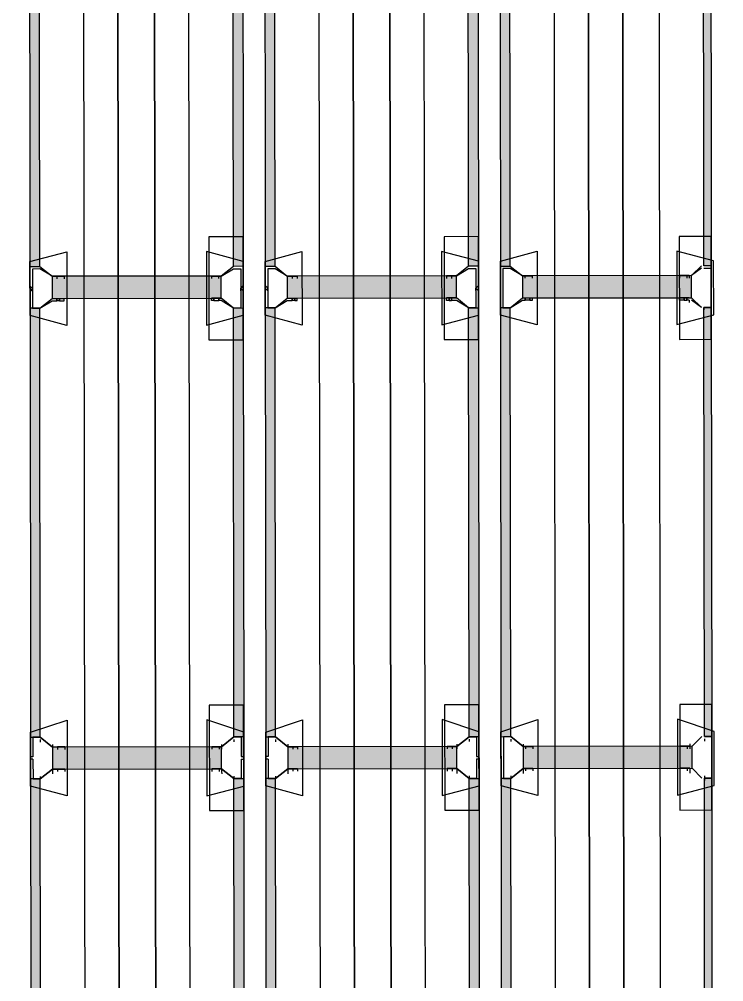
# Model space of a CAD drawing. Header units: feet. Extents: x -99009 to 3252343, y -11094690 to 9035152.
# Drawn here: x 2520094 to 2521594, y -1947488 to -1945439 of the extents above; entities that cross this region are included whole.
import ezdxf

# ---------------------------------------------------------------- set-up
doc = ezdxf.new("R2010")
doc.units = ezdxf.units.FT
doc.layers.add('1', color=1, linetype='Continuous')

# ---------------------------------------------------------------- blocks, each defined once
blk = doc.blocks.new('RM Stand 1')
at = {"transparency": 33554687}
for color, points in [(256, [(734129, -1126007.9), (735036.9, -1125992.3), (734129, -1125992.3)]), (256, [(734129, -1126007.9), (735036.9, -1126007.9), (735036.9, -1125992.3)]), (256, [(735125.6, -1126007.9), (736038.6, -1125992.3), (735125.6, -1125992.3)]), (256, [(735125.6, -1126007.9), (736038.6, -1126007.9), (736038.6, -1125992.3)]), (256, [(736127.3, -1126007.9), (737040.4, -1125992.3), (736127.3, -1125992.3)]), (256, [(736127.3, -1126007.9), (737040.4, -1126007.9), (737040.4, -1125992.3)]), (1, [(735104.7, -1126394), (735057.7, -1126034), (735057.7, -1126394)]), (1, [(735104.7, -1126394), (735104.7, -1126034), (735057.7, -1126034)]), (1, [(735104.7, -1126394), (735057.7, -1126034), (735057.7, -1126394)]), (1, [(735104.7, -1126394), (735104.7, -1126034), (735057.7, -1126034)]), (1, [(736106.4, -1126394), (736059.5, -1126034), (736059.5, -1126394)]), (1, [(736106.4, -1126394), (736106.4, -1126034), (736059.5, -1126034)]), (1, [(736106.4, -1126394), (736059.5, -1126034), (736059.5, -1126394)]), (1, [(736106.4, -1126394), (736106.4, -1126034), (736059.5, -1126034)]), (256, [(734129, -1126441), (735036.9, -1126420.1), (734129, -1126420.1)]), (256, [(734129, -1126441), (735036.9, -1126441), (735036.9, -1126420.1)]), (256, [(735125.6, -1126441), (736038.6, -1126420.1), (735125.6, -1126420.1)]), (256, [(735125.6, -1126441), (736038.6, -1126441), (736038.6, -1126420.1)]), (256, [(736127.3, -1126441), (737040.4, -1126420.1), (736127.3, -1126420.1)]), (256, [(736127.3, -1126441), (737040.4, -1126441), (737040.4, -1126420.1)]), (256, [(734129, -1126508.8), (735036.9, -1126487.9), (734129, -1126487.9)]), (256, [(734129, -1126508.8), (735036.9, -1126508.8), (735036.9, -1126487.9)]), (256, [(735125.6, -1126508.8), (736038.6, -1126487.9), (735125.6, -1126487.9)]), (256, [(735125.6, -1126508.8), (736038.6, -1126508.8), (736038.6, -1126487.9)]), (256, [(736127.3, -1126508.8), (737040.4, -1126487.9), (736127.3, -1126487.9)]), (256, [(736127.3, -1126508.8), (737040.4, -1126508.8), (737040.4, -1126487.9)]), (1, [(735104.7, -1126894.9), (735057.7, -1126534.9), (735057.7, -1126894.9)]), (1, [(735104.7, -1126894.9), (735104.7, -1126534.9), (735057.7, -1126534.9)]), (1, [(735104.7, -1126894.9), (735057.7, -1126534.9), (735057.7, -1126894.9)]), (1, [(735104.7, -1126894.9), (735104.7, -1126534.9), (735057.7, -1126534.9)]), (1, [(736106.4, -1126894.9), (736059.5, -1126534.9), (736059.5, -1126894.9)]), (1, [(736106.4, -1126894.9), (736106.4, -1126534.9), (736059.5, -1126534.9)]), (1, [(736106.4, -1126894.9), (736059.5, -1126534.9), (736059.5, -1126894.9)]), (1, [(736106.4, -1126894.9), (736106.4, -1126534.9), (736059.5, -1126534.9)]), (256, [(734129, -1126941.9), (735036.9, -1126921), (734129, -1126921)]), (256, [(734129, -1126941.9), (735036.9, -1126941.9), (735036.9, -1126921)]), (256, [(735125.6, -1126941.9), (736038.6, -1126921), (735125.6, -1126921)]), (256, [(735125.6, -1126941.9), (736038.6, -1126941.9), (736038.6, -1126921)]), (256, [(736127.3, -1126941.9), (737040.4, -1126921), (736127.3, -1126921)]), (256, [(736127.3, -1126941.9), (737040.4, -1126941.9), (737040.4, -1126921)]), (256, [(734129, -1127009.7), (735036.9, -1126988.8), (734129, -1126988.8)]), (256, [(734129, -1127009.7), (735036.9, -1127009.7), (735036.9, -1126988.8)]), (256, [(735125.6, -1127009.7), (736038.6, -1126988.8), (735125.6, -1126988.8)]), (256, [(735125.6, -1127009.7), (736038.6, -1127009.7), (736038.6, -1126988.8)]), (256, [(736127.3, -1127009.7), (737040.4, -1126988.8), (736127.3, -1126988.8)]), (256, [(736127.3, -1127009.7), (737040.4, -1127009.7), (737040.4, -1126988.8)]), (1, [(735104.7, -1127395.8), (735057.7, -1127035.8), (735057.7, -1127395.8)]), (1, [(735104.7, -1127395.8), (735104.7, -1127035.8), (735057.7, -1127035.8)]), (1, [(735104.7, -1127395.8), (735057.7, -1127035.8), (735057.7, -1127395.8)]), (1, [(735104.7, -1127395.8), (735104.7, -1127035.8), (735057.7, -1127035.8)]), (1, [(736106.4, -1127395.8), (736059.5, -1127035.8), (736059.5, -1127395.8)]), (1, [(736106.4, -1127395.8), (736106.4, -1127035.8), (736059.5, -1127035.8)]), (1, [(736106.4, -1127395.8), (736059.5, -1127035.8), (736059.5, -1127395.8)]), (1, [(736106.4, -1127395.8), (736106.4, -1127035.8), (736059.5, -1127035.8)]), (256, [(734129, -1127442.7), (735036.9, -1127421.9), (734129, -1127421.9)]), (256, [(734129, -1127442.7), (735036.9, -1127442.7), (735036.9, -1127421.9)]), (256, [(735125.6, -1127442.7), (736038.6, -1127421.9), (735125.6, -1127421.9)]), (256, [(735125.6, -1127442.7), (736038.6, -1127442.7), (736038.6, -1127421.9)]), (256, [(736127.3, -1127442.7), (737040.4, -1127421.9), (736127.3, -1127421.9)]), (256, [(736127.3, -1127442.7), (737040.4, -1127442.7), (737040.4, -1127421.9)])]:
    blk.add_hatch(color=color, dxfattribs=at).paths.add_polyline_path(points)
for points in [[(735026.4, -1125987.1), (735005.6, -1126065.3), (735162.1, -1126065.3), (735141.2, -1125987.1), (735026.4, -1125987.1)], [(735026.4, -1125987.1), (735005.6, -1126065.3), (735162.1, -1126065.3), (735141.2, -1125987.1), (735026.4, -1125987.1)], [(736028.2, -1125987.1), (736002.1, -1126065.3), (736163.8, -1126065.3), (736143, -1125987.1), (736028.2, -1125987.1)], [(736028.2, -1125987.1), (736002.1, -1126065.3), (736163.8, -1126065.3), (736143, -1125987.1), (736028.2, -1125987.1)], [(734129, -1125992.3), (735036.9, -1125992.3), (735036.9, -1126007.9), (734129, -1126007.9), (734129, -1125992.3), (734040.4, -1125992.3)], [(734974.3, -1125992.3), (734974.3, -1126060.1), (735193.4, -1126060.1), (735193.4, -1125992.3), (734974.3, -1125992.3)], [(734974.3, -1125992.3), (734974.3, -1126060.1), (735193.4, -1126060.1), (735193.4, -1125992.3), (734974.3, -1125992.3)], [(735125.6, -1125992.3), (736038.6, -1125992.3), (736038.6, -1126007.9), (735125.6, -1126007.9), (735125.6, -1125992.3), (735036.9, -1125992.3)], [(735036.9, -1125992.3), (735036.9, -1126007.9)], [(735042.1, -1125992.3), (735078.6, -1125992.3), (735036.9, -1125992.3)], [(735036.9, -1125992.3), (735125.6, -1125992.3)], [(735036.9, -1125992.3), (735036.9, -1126007.9)], [(735042.1, -1125992.3), (735078.6, -1125992.3), (735036.9, -1125992.3)], [(735042.1, -1126007.9), (735042.1, -1125992.3)], [(735042.1, -1126007.9), (735042.1, -1125992.3)], [(735078.6, -1125992.3), (735083.8, -1125992.3), (735078.6, -1125992.3)], [(735078.6, -1125992.3), (735083.8, -1125992.3), (735078.6, -1125992.3)], [(735083.8, -1125992.3), (735089, -1125992.3), (735083.8, -1125992.3)], [(735083.8, -1125992.3), (735089, -1125992.3), (735083.8, -1125992.3)], [(735089, -1125992.3), (735125.6, -1125992.3), (735089, -1125992.3)], [(735089, -1125992.3), (735125.6, -1125992.3), (735089, -1125992.3)], [(735125.6, -1125992.3), (735125.6, -1126007.9), (735125.6, -1125992.3)], [(735125.6, -1125992.3), (735125.6, -1126007.9), (735125.6, -1125992.3)], [(735125.6, -1126007.9), (735130.8, -1126007.9)], [(735125.6, -1126007.9), (735130.8, -1126007.9)], [(735970.8, -1125992.3), (735970.8, -1126060.1), (736195.1, -1126060.1), (736195.1, -1125992.3), (735970.8, -1125992.3)], [(735970.8, -1125992.3), (735970.8, -1126060.1), (736195.1, -1126060.1), (736195.1, -1125992.3), (735970.8, -1125992.3)], [(736127.3, -1125992.3), (737040.4, -1125992.3), (737040.4, -1126007.9), (736127.3, -1126007.9), (736127.3, -1125992.3), (736038.6, -1125992.3)], [(736038.6, -1126007.9), (736038.6, -1125992.3), (736038.6, -1126007.9)], [(736038.6, -1125992.3), (736080.4, -1125992.3), (736038.6, -1125992.3)], [(736038.6, -1125992.3), (736127.3, -1125992.3)], [(736038.6, -1126007.9), (736038.6, -1125992.3), (736038.6, -1126007.9)], [(736038.6, -1125992.3), (736080.4, -1125992.3), (736038.6, -1125992.3)], [(736043.8, -1126007.9), (736049, -1126007.9)], [(736043.8, -1126007.9), (736049, -1126007.9)], [(736080.4, -1125992.3), (736085.6, -1125992.3)], [(736080.4, -1125992.3), (736085.6, -1125992.3)], [(736085.6, -1125992.3), (736127.3, -1125992.3), (736085.6, -1125992.3)], [(736085.6, -1125992.3), (736127.3, -1125992.3), (736085.6, -1125992.3)], [(736122.1, -1126007.9), (736127.3, -1126007.9)], [(736122.1, -1126007.9), (736127.3, -1126007.9)], [(736127.3, -1125992.3), (736127.3, -1126007.9), (736127.3, -1125992.3)], [(736127.3, -1125992.3), (736127.3, -1126007.9), (736127.3, -1125992.3)], [(736127.3, -1126007.9), (736132.5, -1126007.9)], [(736127.3, -1126007.9), (736132.5, -1126007.9)], [(735042.1, -1126013.2), (735057.7, -1126034), (735036.9, -1126013.2)], [(735042.1, -1126013.2), (735057.7, -1126034), (735036.9, -1126013.2)], [(735104.7, -1126034), (735125.6, -1126013.2), (735109.9, -1126034)], [(735104.7, -1126034), (735125.6, -1126013.2), (735109.9, -1126034)], [(736059.5, -1126034), (736038.6, -1126013.2), (736059.5, -1126034)], [(736059.5, -1126034), (736038.6, -1126013.2), (736059.5, -1126034)], [(736127.3, -1126013.2), (736106.4, -1126034), (736127.3, -1126013.2)], [(736127.3, -1126013.2), (736106.4, -1126034), (736127.3, -1126013.2)], [(735104.7, -1126394), (735104.7, -1126034), (735057.7, -1126034), (735057.7, -1126394), (735104.7, -1126394)], [(735104.7, -1126394), (735104.7, -1126034), (735057.7, -1126034), (735057.7, -1126394), (735104.7, -1126394)], [(735057.7, -1126044.5), (735057.7, -1126039.3), (735057.7, -1126044.5)], [(735057.7, -1126039.3), (735063, -1126039.3)], [(735057.7, -1126044.5), (735057.7, -1126039.3), (735057.7, -1126044.5)], [(735057.7, -1126039.3), (735063, -1126039.3)], [(735057.7, -1126049.7), (735057.7, -1126044.5), (735057.7, -1126049.7)], [(735057.7, -1126044.5), (735063, -1126044.5)], [(735057.7, -1126049.7), (735057.7, -1126044.5), (735057.7, -1126049.7)], [(735057.7, -1126044.5), (735063, -1126044.5)], [(735104.7, -1126039.3), (735104.7, -1126044.5)], [(735109.9, -1126039.3), (735109.9, -1126044.5), (735104.7, -1126044.5)], [(735104.7, -1126039.3), (735104.7, -1126044.5)], [(735109.9, -1126039.3), (735109.9, -1126044.5), (735104.7, -1126044.5)], [(735104.7, -1126049.7), (735109.9, -1126049.7), (735109.9, -1126044.5)], [(735104.7, -1126044.5), (735104.7, -1126049.7)], [(735104.7, -1126044.5), (735109.9, -1126044.5)], [(735104.7, -1126049.7), (735109.9, -1126049.7), (735109.9, -1126044.5)], [(735104.7, -1126044.5), (735104.7, -1126049.7)], [(735104.7, -1126044.5), (735109.9, -1126044.5)], [(735109.9, -1126039.3), (735115.1, -1126039.3)], [(735109.9, -1126039.3), (735115.1, -1126039.3)], [(736054.3, -1126039.3), (736059.5, -1126039.3)], [(736054.3, -1126039.3), (736059.5, -1126039.3)], [(736106.4, -1126394), (736106.4, -1126034), (736059.5, -1126034), (736059.5, -1126394), (736106.4, -1126394)], [(736106.4, -1126394), (736106.4, -1126034), (736059.5, -1126034), (736059.5, -1126394), (736106.4, -1126394)], [(736059.5, -1126044.5), (736059.5, -1126039.3), (736059.5, -1126044.5)], [(736059.5, -1126039.3), (736064.7, -1126039.3)], [(736059.5, -1126044.5), (736059.5, -1126039.3), (736059.5, -1126044.5)], [(736059.5, -1126039.3), (736064.7, -1126039.3)], [(736059.5, -1126049.7), (736059.5, -1126044.5), (736059.5, -1126049.7)], [(736059.5, -1126044.5), (736064.7, -1126044.5)], [(736059.5, -1126049.7), (736059.5, -1126044.5), (736059.5, -1126049.7)], [(736059.5, -1126044.5), (736064.7, -1126044.5)], [(736106.4, -1126039.3), (736111.7, -1126039.3)], [(736106.4, -1126039.3), (736106.4, -1126044.5), (736106.4, -1126039.3)], [(736106.4, -1126039.3), (736111.7, -1126039.3)], [(736106.4, -1126039.3), (736106.4, -1126044.5), (736106.4, -1126039.3)], [(736106.4, -1126049.7), (736106.4, -1126044.5), (736106.4, -1126049.7)], [(736106.4, -1126044.5), (736111.7, -1126044.5)], [(736106.4, -1126044.5), (736111.7, -1126044.5)], [(736106.4, -1126049.7), (736106.4, -1126044.5), (736106.4, -1126049.7)], [(736106.4, -1126044.5), (736111.7, -1126044.5)], [(736106.4, -1126044.5), (736111.7, -1126044.5)], [(736111.7, -1126039.3), (736116.9, -1126039.3)], [(736111.7, -1126039.3), (736116.9, -1126039.3)], [(735057.7, -1126049.7), (735057.7, -1126060.1), (735057.7, -1126049.7)], [(735057.7, -1126049.7), (735057.7, -1126060.1), (735057.7, -1126049.7)], [(735057.7, -1126060.1), (735063, -1126060.1)], [(735057.7, -1126060.1), (735063, -1126060.1)], [(735109.9, -1126049.7), (735104.7, -1126049.7), (735104.7, -1126060.1)], [(735109.9, -1126049.7), (735109.9, -1126060.1), (735104.7, -1126060.1)], [(735109.9, -1126049.7), (735104.7, -1126049.7), (735104.7, -1126060.1)], [(735109.9, -1126049.7), (735109.9, -1126060.1), (735104.7, -1126060.1)], [(736059.5, -1126049.7), (736059.5, -1126060.1), (736059.5, -1126049.7)], [(736059.5, -1126049.7), (736059.5, -1126060.1), (736059.5, -1126049.7)], [(736059.5, -1126060.1), (736064.7, -1126060.1)], [(736059.5, -1126060.1), (736064.7, -1126060.1)], [(736106.4, -1126049.7), (736106.4, -1126060.1), (736106.4, -1126049.7)], [(736106.4, -1126049.7), (736106.4, -1126060.1), (736106.4, -1126049.7)], [(736106.4, -1126060.1), (736111.7, -1126060.1)], [(736106.4, -1126060.1), (736111.7, -1126060.1)], [(732584.7, -1126180.1), (738584.7, -1126180.1), (738584.7, -1126101.9), (732584.7, -1126101.9), (732584.7, -1126180.1)], [(732584.7, -1126253.2), (738584.7, -1126253.2), (738584.7, -1126180.1), (732584.7, -1126180.1), (732584.7, -1126253.2)], [(732584.7, -1126326.2), (738584.7, -1126326.2), (738584.7, -1126253.2), (732584.7, -1126253.2), (732584.7, -1126326.2)], [(735026.4, -1126441), (735005.6, -1126362.7), (735162.1, -1126362.7), (735141.2, -1126441), (735026.4, -1126441)], [(735026.4, -1126441), (735005.6, -1126362.7), (735162.1, -1126362.7), (735141.2, -1126441), (735026.4, -1126441)], [(735057.7, -1126378.4), (735057.7, -1126373.2), (735057.7, -1126378.4)], [(735057.7, -1126373.2), (735063, -1126373.2)], [(735057.7, -1126378.4), (735057.7, -1126373.2), (735057.7, -1126378.4)], [(735057.7, -1126373.2), (735063, -1126373.2)], [(735109.9, -1126378.4), (735104.7, -1126378.4), (735104.7, -1126373.2)], [(735109.9, -1126378.4), (735109.9, -1126373.2), (735104.7, -1126373.2)], [(735109.9, -1126378.4), (735104.7, -1126378.4), (735104.7, -1126373.2)], [(735109.9, -1126378.4), (735109.9, -1126373.2), (735104.7, -1126373.2)], [(736028.2, -1126441), (736002.1, -1126362.7), (736163.8, -1126362.7), (736143, -1126441), (736028.2, -1126441)], [(736028.2, -1126441), (736002.1, -1126362.7), (736163.8, -1126362.7), (736143, -1126441), (736028.2, -1126441)], [(736059.5, -1126378.4), (736059.5, -1126373.2), (736059.5, -1126378.4)], [(736059.5, -1126373.2), (736064.7, -1126373.2)], [(736059.5, -1126378.4), (736059.5, -1126373.2), (736059.5, -1126378.4)], [(736059.5, -1126373.2), (736064.7, -1126373.2)], [(736106.4, -1126378.4), (736106.4, -1126373.2), (736106.4, -1126378.4)], [(736106.4, -1126373.2), (736111.7, -1126373.2)], [(736106.4, -1126378.4), (736106.4, -1126373.2), (736106.4, -1126378.4)], [(736106.4, -1126373.2), (736111.7, -1126373.2)], [(735036.9, -1126420.1), (735057.7, -1126394)], [(735036.9, -1126420.1), (735057.7, -1126394)], [(735057.7, -1126394), (735042.1, -1126420.1)], [(735057.7, -1126394), (735042.1, -1126420.1)], [(735057.7, -1126378.4), (735057.7, -1126383.6), (735057.7, -1126388.8), (735057.7, -1126383.6), (735057.7, -1126378.4)], [(735057.7, -1126378.4), (735057.7, -1126383.6), (735057.7, -1126388.8), (735057.7, -1126383.6), (735057.7, -1126378.4)], [(735057.7, -1126388.8), (735063, -1126388.8)], [(735057.7, -1126388.8), (735057.7, -1126394), (735057.7, -1126388.8)], [(735057.7, -1126388.8), (735063, -1126388.8)], [(735057.7, -1126388.8), (735057.7, -1126394), (735057.7, -1126388.8)], [(735104.7, -1126378.4), (735109.9, -1126378.4), (735109.9, -1126383.6), (735109.9, -1126388.8)], [(735104.7, -1126388.8), (735104.7, -1126383.6), (735104.7, -1126378.4)], [(735104.7, -1126378.4), (735109.9, -1126378.4), (735109.9, -1126383.6), (735109.9, -1126388.8)], [(735104.7, -1126388.8), (735104.7, -1126383.6), (735104.7, -1126378.4)], [(735104.7, -1126388.8), (735109.9, -1126388.8)], [(735104.7, -1126394), (735104.7, -1126388.8)], [(735109.9, -1126394), (735109.9, -1126388.8), (735104.7, -1126388.8)], [(735104.7, -1126388.8), (735109.9, -1126388.8)], [(735104.7, -1126394), (735104.7, -1126388.8)], [(735109.9, -1126394), (735109.9, -1126388.8), (735104.7, -1126388.8)], [(735125.6, -1126420.1), (735104.7, -1126394)], [(735125.6, -1126420.1), (735104.7, -1126394)], [(735125.6, -1126420.1), (735109.9, -1126394)], [(735125.6, -1126420.1), (735109.9, -1126394)], [(736059.5, -1126394), (736038.6, -1126420.1), (736059.5, -1126394)], [(736059.5, -1126394), (736038.6, -1126420.1), (736059.5, -1126394)], [(736054.3, -1126394), (736059.5, -1126394)], [(736054.3, -1126394), (736059.5, -1126394)], [(736059.5, -1126378.4), (736059.5, -1126383.6), (736059.5, -1126388.8), (736059.5, -1126383.6), (736059.5, -1126378.4)], [(736059.5, -1126378.4), (736059.5, -1126383.6), (736059.5, -1126388.8), (736059.5, -1126383.6), (736059.5, -1126378.4)], [(736059.5, -1126388.8), (736064.7, -1126388.8)], [(736059.5, -1126388.8), (736059.5, -1126394), (736059.5, -1126388.8)], [(736059.5, -1126388.8), (736064.7, -1126388.8)], [(736059.5, -1126388.8), (736059.5, -1126394), (736059.5, -1126388.8)], [(736059.5, -1126394), (736064.7, -1126394)], [(736059.5, -1126394), (736064.7, -1126394)], [(736106.4, -1126378.4), (736106.4, -1126383.6), (736106.4, -1126388.8), (736106.4, -1126383.6), (736106.4, -1126378.4)], [(736106.4, -1126378.4), (736106.4, -1126383.6), (736106.4, -1126388.8), (736106.4, -1126383.6), (736106.4, -1126378.4)], [(736106.4, -1126388.8), (736111.7, -1126388.8)], [(736106.4, -1126394), (736106.4, -1126388.8), (736106.4, -1126394)], [(736106.4, -1126388.8), (736111.7, -1126388.8)], [(736106.4, -1126388.8), (736111.7, -1126388.8)], [(736106.4, -1126394), (736106.4, -1126388.8), (736106.4, -1126394)], [(736106.4, -1126388.8), (736111.7, -1126388.8)], [(736127.3, -1126420.1), (736106.4, -1126394), (736127.3, -1126420.1)], [(736106.4, -1126394), (736111.7, -1126394)], [(736127.3, -1126420.1), (736106.4, -1126394), (736127.3, -1126420.1)], [(736106.4, -1126394), (736111.7, -1126394)], [(736111.7, -1126394), (736116.9, -1126394)], [(736111.7, -1126394), (736116.9, -1126394)], [(734129, -1126441), (735036.9, -1126441), (735036.9, -1126420.1), (734129, -1126420.1), (734129, -1126441)], [(735036.9, -1126441), (735036.9, -1126420.1)], [(735036.9, -1126441), (735036.9, -1126420.1)], [(735042.1, -1126420.1), (735042.1, -1126435.8)], [(735042.1, -1126420.1), (735042.1, -1126435.8)], [(735042.1, -1126435.8), (735078.6, -1126435.8)], [(735042.1, -1126435.8), (735078.6, -1126435.8)], [(735078.6, -1126435.8), (735083.8, -1126435.8)], [(735078.6, -1126435.8), (735083.8, -1126435.8)], [(735083.8, -1126435.8), (735089, -1126435.8)], [(735083.8, -1126435.8), (735089, -1126435.8)], [(735089, -1126435.8), (735125.6, -1126435.8)], [(735089, -1126435.8), (735125.6, -1126435.8)], [(735125.6, -1126441), (736038.6, -1126441), (736038.6, -1126420.1), (735125.6, -1126420.1), (735125.6, -1126441)], [(735125.6, -1126435.8), (735125.6, -1126420.1), (735125.6, -1126441)], [(735125.6, -1126435.8), (735125.6, -1126420.1), (735125.6, -1126441)], [(736038.6, -1126420.1), (736038.6, -1126435.8)], [(736038.6, -1126441), (736038.6, -1126420.1)], [(736038.6, -1126420.1), (736038.6, -1126435.8)], [(736038.6, -1126441), (736038.6, -1126420.1)], [(736038.6, -1126435.8), (736080.4, -1126435.8)], [(736038.6, -1126435.8), (736080.4, -1126435.8)], [(736043.8, -1126420.1), (736049, -1126420.1)], [(736043.8, -1126420.1), (736049, -1126420.1)], [(736080.4, -1126435.8), (736085.6, -1126435.8)], [(736080.4, -1126435.8), (736085.6, -1126435.8)], [(736085.6, -1126435.8), (736090.8, -1126435.8)], [(736085.6, -1126435.8), (736127.3, -1126435.8)], [(736085.6, -1126435.8), (736090.8, -1126435.8)], [(736085.6, -1126435.8), (736127.3, -1126435.8)], [(736122.1, -1126420.1), (736127.3, -1126420.1)], [(736122.1, -1126420.1), (736127.3, -1126420.1)], [(736127.3, -1126441), (737040.4, -1126441), (737040.4, -1126420.1), (736127.3, -1126420.1), (736127.3, -1126441)], [(736127.3, -1126435.8), (736127.3, -1126420.1), (736127.3, -1126441)], [(736127.3, -1126435.8), (736127.3, -1126420.1), (736127.3, -1126441)], [(735036.9, -1126441), (735125.6, -1126441)], [(735078.6, -1126441), (735036.9, -1126441)], [(735036.9, -1126441), (735125.6, -1126441)], [(735078.6, -1126441), (735036.9, -1126441)], [(735078.6, -1126441), (735083.8, -1126441)], [(735078.6, -1126441), (735083.8, -1126441)], [(735089, -1126441), (735083.8, -1126441)], [(735089, -1126441), (735083.8, -1126441)], [(735125.6, -1126441), (735089, -1126441)], [(735125.6, -1126441), (735089, -1126441)], [(736038.6, -1126441), (736127.3, -1126441)], [(736080.4, -1126441), (736038.6, -1126441)], [(736038.6, -1126441), (736127.3, -1126441)], [(736080.4, -1126441), (736038.6, -1126441)], [(736080.4, -1126441), (736085.6, -1126441)], [(736080.4, -1126441), (736085.6, -1126441)], [(736085.6, -1126441), (736090.8, -1126441)], [(736085.6, -1126441), (736090.8, -1126441)], [(736127.3, -1126441), (736085.6, -1126441)], [(736085.6, -1126441), (736090.8, -1126441)], [(736085.6, -1126441), (736090.8, -1126441)], [(736127.3, -1126441), (736085.6, -1126441)], [(734129, -1126487.9), (735036.9, -1126487.9), (735036.9, -1126508.8), (734129, -1126508.8), (734129, -1126487.9), (734040.4, -1126487.9)], [(734974.3, -1126487.9), (734974.3, -1126561), (735193.4, -1126561), (735193.4, -1126487.9), (734974.3, -1126487.9)], [(734974.3, -1126487.9), (734974.3, -1126561), (735193.4, -1126561), (735193.4, -1126487.9), (734974.3, -1126487.9)], [(735026.4, -1126487.9), (735005.6, -1126566.2), (735162.1, -1126566.2), (735141.2, -1126487.9), (735026.4, -1126487.9)], [(735026.4, -1126487.9), (735005.6, -1126566.2), (735162.1, -1126566.2), (735141.2, -1126487.9), (735026.4, -1126487.9)], [(735125.6, -1126487.9), (736038.6, -1126487.9), (736038.6, -1126508.8), (735125.6, -1126508.8), (735125.6, -1126487.9), (735036.9, -1126487.9)], [(735036.9, -1126487.9), (735036.9, -1126508.8)], [(735078.6, -1126487.9), (735036.9, -1126487.9)], [(735036.9, -1126487.9), (735125.6, -1126487.9)], [(735036.9, -1126487.9), (735036.9, -1126508.8)], [(735078.6, -1126487.9), (735036.9, -1126487.9)], [(735042.1, -1126508.8), (735042.1, -1126493.2)], [(735042.1, -1126493.2), (735078.6, -1126493.2)], [(735042.1, -1126508.8), (735042.1, -1126493.2)], [(735042.1, -1126493.2), (735078.6, -1126493.2)], [(735078.6, -1126493.2), (735083.8, -1126493.2), (735078.6, -1126487.9)], [(735078.6, -1126493.2), (735083.8, -1126493.2), (735078.6, -1126487.9)], [(735083.8, -1126487.9), (735089, -1126487.9)], [(735089, -1126493.2), (735083.8, -1126493.2), (735089, -1126487.9)], [(735083.8, -1126487.9), (735089, -1126487.9)], [(735089, -1126493.2), (735083.8, -1126493.2), (735089, -1126487.9)], [(735083.8, -1126493.2), (735089, -1126493.2)], [(735083.8, -1126493.2), (735089, -1126493.2)], [(735125.6, -1126487.9), (735089, -1126487.9)], [(735125.6, -1126487.9), (735089, -1126487.9)], [(735089, -1126493.2), (735125.6, -1126493.2)], [(735089, -1126493.2), (735125.6, -1126493.2)], [(735125.6, -1126493.2), (735125.6, -1126508.8), (735125.6, -1126487.9)], [(735125.6, -1126493.2), (735125.6, -1126508.8), (735125.6, -1126487.9)], [(735970.8, -1126487.9), (735970.8, -1126561), (736195.1, -1126561), (736195.1, -1126487.9), (735970.8, -1126487.9)], [(735970.8, -1126487.9), (735970.8, -1126561), (736195.1, -1126561), (736195.1, -1126487.9), (735970.8, -1126487.9)], [(736028.2, -1126487.9), (736002.1, -1126566.2), (736163.8, -1126566.2), (736143, -1126487.9), (736028.2, -1126487.9)], [(736028.2, -1126487.9), (736002.1, -1126566.2), (736163.8, -1126566.2), (736143, -1126487.9), (736028.2, -1126487.9)], [(736127.3, -1126487.9), (737040.4, -1126487.9), (737040.4, -1126508.8), (736127.3, -1126508.8), (736127.3, -1126487.9), (736038.6, -1126487.9)], [(736038.6, -1126487.9), (736038.6, -1126508.8)], [(736080.4, -1126487.9), (736038.6, -1126487.9)], [(736038.6, -1126487.9), (736127.3, -1126487.9)], [(736038.6, -1126487.9), (736038.6, -1126508.8)], [(736080.4, -1126487.9), (736038.6, -1126487.9)], [(736038.6, -1126508.8), (736038.6, -1126493.2)], [(736038.6, -1126493.2), (736080.4, -1126493.2)], [(736038.6, -1126508.8), (736038.6, -1126493.2)], [(736038.6, -1126493.2), (736080.4, -1126493.2)], [(736080.4, -1126493.2), (736080.4, -1126487.9)], [(736080.4, -1126493.2), (736080.4, -1126487.9)], [(736085.6, -1126487.9), (736090.8, -1126487.9)], [(736085.6, -1126493.2), (736085.6, -1126487.9)], [(736127.3, -1126487.9), (736085.6, -1126487.9)], [(736085.6, -1126487.9), (736090.8, -1126487.9)], [(736085.6, -1126493.2), (736085.6, -1126487.9)], [(736127.3, -1126487.9), (736085.6, -1126487.9)], [(736085.6, -1126493.2), (736090.8, -1126493.2)], [(736085.6, -1126493.2), (736127.3, -1126493.2)], [(736085.6, -1126493.2), (736090.8, -1126493.2)], [(736085.6, -1126493.2), (736127.3, -1126493.2)], [(736127.3, -1126493.2), (736127.3, -1126508.8), (736127.3, -1126487.9)], [(736127.3, -1126493.2), (736127.3, -1126508.8), (736127.3, -1126487.9)], [(735036.9, -1126508.8), (735057.7, -1126534.9)], [(735036.9, -1126508.8), (735057.7, -1126534.9)], [(735057.7, -1126534.9), (735042.1, -1126508.8)], [(735057.7, -1126534.9), (735042.1, -1126508.8)], [(735125.6, -1126508.8), (735104.7, -1126534.9)], [(735125.6, -1126508.8), (735104.7, -1126534.9)], [(735125.6, -1126508.8), (735109.9, -1126534.9)], [(735125.6, -1126508.8), (735109.9, -1126534.9)], [(736059.5, -1126534.9), (736038.6, -1126508.8), (736059.5, -1126534.9)], [(736059.5, -1126534.9), (736038.6, -1126508.8), (736059.5, -1126534.9)], [(736043.8, -1126508.8), (736049, -1126508.8)], [(736043.8, -1126508.8), (736049, -1126508.8)], [(736127.3, -1126508.8), (736106.4, -1126534.9), (736127.3, -1126508.8)], [(736127.3, -1126508.8), (736106.4, -1126534.9), (736127.3, -1126508.8)], [(736122.1, -1126508.8), (736127.3, -1126508.8)], [(736122.1, -1126508.8), (736127.3, -1126508.8)], [(735057.7, -1126545.3), (735057.7, -1126534.9), (735057.7, -1126545.3)], [(735104.7, -1126894.9), (735104.7, -1126534.9), (735057.7, -1126534.9), (735057.7, -1126894.9), (735104.7, -1126894.9)], [(735057.7, -1126545.3), (735057.7, -1126534.9), (735057.7, -1126545.3)], [(735104.7, -1126894.9), (735104.7, -1126534.9), (735057.7, -1126534.9), (735057.7, -1126894.9), (735104.7, -1126894.9)], [(735104.7, -1126534.9), (735104.7, -1126545.3)], [(735109.9, -1126534.9), (735109.9, -1126545.3), (735104.7, -1126545.3)], [(735104.7, -1126534.9), (735104.7, -1126545.3)], [(735109.9, -1126534.9), (735109.9, -1126545.3), (735104.7, -1126545.3)], [(736054.3, -1126534.9), (736059.5, -1126534.9)], [(736054.3, -1126534.9), (736059.5, -1126534.9)], [(736059.5, -1126545.3), (736059.5, -1126534.9), (736059.5, -1126545.3)], [(736059.5, -1126534.9), (736064.7, -1126534.9)], [(736106.4, -1126894.9), (736106.4, -1126534.9), (736059.5, -1126534.9), (736059.5, -1126894.9), (736106.4, -1126894.9)], [(736059.5, -1126545.3), (736059.5, -1126534.9), (736059.5, -1126545.3)], [(736059.5, -1126534.9), (736064.7, -1126534.9)], [(736106.4, -1126894.9), (736106.4, -1126534.9), (736059.5, -1126534.9), (736059.5, -1126894.9), (736106.4, -1126894.9)], [(736106.4, -1126534.9), (736111.7, -1126534.9)], [(736106.4, -1126534.9), (736106.4, -1126545.3), (736106.4, -1126534.9)], [(736106.4, -1126534.9), (736111.7, -1126534.9)], [(736106.4, -1126534.9), (736106.4, -1126545.3), (736106.4, -1126534.9)], [(736111.7, -1126534.9), (736116.9, -1126534.9)], [(736111.7, -1126534.9), (736116.9, -1126534.9)], [(735057.7, -1126550.6), (735057.7, -1126545.3), (735057.7, -1126550.6)], [(735057.7, -1126545.3), (735063, -1126545.3)], [(735057.7, -1126550.6), (735057.7, -1126545.3), (735057.7, -1126550.6)], [(735057.7, -1126545.3), (735063, -1126545.3)], [(735057.7, -1126550.6), (735057.7, -1126555.8), (735057.7, -1126550.6)], [(735057.7, -1126550.6), (735057.7, -1126555.8), (735057.7, -1126550.6)], [(735057.7, -1126555.8), (735063, -1126555.8)], [(735057.7, -1126555.8), (735063, -1126555.8)], [(735104.7, -1126550.6), (735109.9, -1126550.6), (735109.9, -1126545.3)], [(735104.7, -1126545.3), (735104.7, -1126550.6)], [(735104.7, -1126545.3), (735109.9, -1126545.3)], [(735104.7, -1126550.6), (735109.9, -1126550.6), (735109.9, -1126545.3)], [(735104.7, -1126545.3), (735104.7, -1126550.6)], [(735104.7, -1126545.3), (735109.9, -1126545.3)], [(735109.9, -1126550.6), (735104.7, -1126550.6), (735104.7, -1126555.8)], [(735109.9, -1126550.6), (735109.9, -1126555.8), (735104.7, -1126555.8)], [(735109.9, -1126550.6), (735104.7, -1126550.6), (735104.7, -1126555.8)], [(735109.9, -1126550.6), (735109.9, -1126555.8), (735104.7, -1126555.8)], [(736059.5, -1126550.6), (736059.5, -1126545.3), (736059.5, -1126550.6)], [(736059.5, -1126545.3), (736064.7, -1126545.3)], [(736059.5, -1126550.6), (736059.5, -1126545.3), (736059.5, -1126550.6)], [(736059.5, -1126545.3), (736064.7, -1126545.3)], [(736059.5, -1126550.6), (736059.5, -1126555.8), (736059.5, -1126550.6)], [(736059.5, -1126550.6), (736059.5, -1126555.8), (736059.5, -1126550.6)], [(736059.5, -1126555.8), (736064.7, -1126555.8)], [(736059.5, -1126555.8), (736064.7, -1126555.8)], [(736106.4, -1126550.6), (736106.4, -1126545.3), (736106.4, -1126550.6)], [(736106.4, -1126545.3), (736111.7, -1126545.3)], [(736106.4, -1126545.3), (736111.7, -1126545.3)], [(736106.4, -1126550.6), (736106.4, -1126545.3), (736106.4, -1126550.6)], [(736106.4, -1126545.3), (736111.7, -1126545.3)], [(736106.4, -1126545.3), (736111.7, -1126545.3)], [(736106.4, -1126550.6), (736106.4, -1126555.8), (736106.4, -1126550.6)], [(736106.4, -1126550.6), (736106.4, -1126555.8), (736106.4, -1126550.6)], [(736106.4, -1126555.8), (736111.7, -1126555.8)], [(736106.4, -1126555.8), (736111.7, -1126555.8)], [(732584.7, -1126675.8), (738584.7, -1126675.8), (738584.7, -1126602.7), (732584.7, -1126602.7), (732584.7, -1126675.8)], [(732584.7, -1126754), (738584.7, -1126754), (738584.7, -1126675.8), (732584.7, -1126675.8), (732584.7, -1126754)], [(732584.7, -1126827.1), (738584.7, -1126827.1), (738584.7, -1126754), (732584.7, -1126754), (732584.7, -1126827.1)], [(735026.4, -1126941.9), (735005.6, -1126863.6), (735162.1, -1126863.6), (735141.2, -1126941.9), (735026.4, -1126941.9)], [(735026.4, -1126941.9), (735005.6, -1126863.6), (735162.1, -1126863.6), (735141.2, -1126941.9), (735026.4, -1126941.9)], [(736028.2, -1126941.9), (736002.1, -1126863.6), (736163.8, -1126863.6), (736143, -1126941.9), (736028.2, -1126941.9)], [(736028.2, -1126941.9), (736002.1, -1126863.6), (736163.8, -1126863.6), (736143, -1126941.9), (736028.2, -1126941.9)], [(735057.7, -1126879.2), (735057.7, -1126874), (735057.7, -1126879.2)], [(735057.7, -1126874), (735063, -1126874)], [(735057.7, -1126879.2), (735057.7, -1126874), (735057.7, -1126879.2)], [(735057.7, -1126874), (735063, -1126874)], [(735057.7, -1126879.2), (735057.7, -1126884.5), (735057.7, -1126879.2)], [(735057.7, -1126879.2), (735057.7, -1126884.5), (735057.7, -1126879.2)], [(735057.7, -1126884.5), (735063, -1126884.5)], [(735057.7, -1126884.5), (735057.7, -1126894.9), (735057.7, -1126884.5)], [(735057.7, -1126884.5), (735063, -1126884.5)], [(735057.7, -1126884.5), (735057.7, -1126894.9), (735057.7, -1126884.5)], [(735109.9, -1126879.2), (735104.7, -1126879.2), (735104.7, -1126874)], [(735109.9, -1126879.2), (735109.9, -1126874), (735104.7, -1126874)], [(735109.9, -1126879.2), (735104.7, -1126879.2), (735104.7, -1126874)], [(735109.9, -1126879.2), (735109.9, -1126874), (735104.7, -1126874)], [(735104.7, -1126879.2), (735109.9, -1126879.2), (735109.9, -1126884.5)], [(735104.7, -1126884.5), (735104.7, -1126879.2)], [(735104.7, -1126879.2), (735109.9, -1126879.2), (735109.9, -1126884.5)], [(735104.7, -1126884.5), (735104.7, -1126879.2)], [(735104.7, -1126884.5), (735109.9, -1126884.5)], [(735104.7, -1126894.9), (735104.7, -1126884.5)], [(735109.9, -1126894.9), (735109.9, -1126884.5), (735104.7, -1126884.5)], [(735104.7, -1126884.5), (735109.9, -1126884.5)], [(735104.7, -1126894.9), (735104.7, -1126884.5)], [(735109.9, -1126894.9), (735109.9, -1126884.5), (735104.7, -1126884.5)], [(736059.5, -1126879.2), (736059.5, -1126874), (736059.5, -1126879.2)], [(736059.5, -1126874), (736064.7, -1126874)], [(736059.5, -1126879.2), (736059.5, -1126874), (736059.5, -1126879.2)], [(736059.5, -1126874), (736064.7, -1126874)], [(736059.5, -1126879.2), (736059.5, -1126884.5), (736059.5, -1126879.2)], [(736059.5, -1126879.2), (736059.5, -1126884.5), (736059.5, -1126879.2)], [(736059.5, -1126884.5), (736064.7, -1126884.5)], [(736059.5, -1126884.5), (736059.5, -1126894.9), (736059.5, -1126884.5)], [(736059.5, -1126884.5), (736064.7, -1126884.5)], [(736059.5, -1126884.5), (736059.5, -1126894.9), (736059.5, -1126884.5)], [(736106.4, -1126879.2), (736106.4, -1126874), (736106.4, -1126879.2)], [(736106.4, -1126874), (736111.7, -1126874)], [(736106.4, -1126879.2), (736106.4, -1126874), (736106.4, -1126879.2)], [(736106.4, -1126874), (736111.7, -1126874)], [(736106.4, -1126879.2), (736106.4, -1126884.5), (736106.4, -1126879.2)], [(736106.4, -1126879.2), (736106.4, -1126884.5), (736106.4, -1126879.2)], [(736106.4, -1126884.5), (736111.7, -1126884.5)], [(736106.4, -1126894.9), (736106.4, -1126884.5), (736106.4, -1126894.9)], [(736106.4, -1126884.5), (736111.7, -1126884.5)], [(736106.4, -1126884.5), (736111.7, -1126884.5)], [(736106.4, -1126894.9), (736106.4, -1126884.5), (736106.4, -1126894.9)], [(736106.4, -1126884.5), (736111.7, -1126884.5)], [(735036.9, -1126921), (735057.7, -1126894.9)], [(735036.9, -1126921), (735057.7, -1126894.9)], [(735057.7, -1126894.9), (735042.1, -1126921)], [(735057.7, -1126894.9), (735042.1, -1126921)], [(735125.6, -1126921), (735104.7, -1126894.9)], [(735125.6, -1126921), (735104.7, -1126894.9)], [(735125.6, -1126921), (735109.9, -1126894.9)], [(735125.6, -1126921), (735109.9, -1126894.9)], [(736059.5, -1126894.9), (736038.6, -1126921), (736059.5, -1126894.9)], [(736059.5, -1126894.9), (736038.6, -1126921), (736059.5, -1126894.9)], [(736054.3, -1126894.9), (736059.5, -1126894.9)], [(736054.3, -1126894.9), (736059.5, -1126894.9)], [(736059.5, -1126894.9), (736064.7, -1126894.9)], [(736059.5, -1126894.9), (736064.7, -1126894.9)], [(736127.3, -1126921), (736106.4, -1126894.9), (736127.3, -1126921)], [(736106.4, -1126894.9), (736111.7, -1126894.9)], [(736127.3, -1126921), (736106.4, -1126894.9), (736127.3, -1126921)], [(736106.4, -1126894.9), (736111.7, -1126894.9)], [(736111.7, -1126894.9), (736116.9, -1126894.9)], [(736111.7, -1126894.9), (736116.9, -1126894.9)], [(734129, -1126941.9), (735036.9, -1126941.9), (735036.9, -1126921), (734129, -1126921), (734129, -1126941.9)], [(735036.9, -1126941.9), (735036.9, -1126921)], [(735036.9, -1126941.9), (735036.9, -1126921)], [(735042.1, -1126921), (735042.1, -1126936.6)], [(735042.1, -1126921), (735042.1, -1126936.6)], [(735125.6, -1126941.9), (736038.6, -1126941.9), (736038.6, -1126921), (735125.6, -1126921), (735125.6, -1126941.9)], [(735125.6, -1126936.6), (735125.6, -1126921), (735125.6, -1126941.9)], [(735125.6, -1126936.6), (735125.6, -1126921), (735125.6, -1126941.9)], [(736038.6, -1126921), (736038.6, -1126936.6)], [(736038.6, -1126941.9), (736038.6, -1126921)], [(736038.6, -1126921), (736038.6, -1126936.6)], [(736038.6, -1126941.9), (736038.6, -1126921)], [(736043.8, -1126921), (736049, -1126921)], [(736043.8, -1126921), (736049, -1126921)], [(736122.1, -1126921), (736127.3, -1126921)], [(736122.1, -1126921), (736127.3, -1126921)], [(736127.3, -1126941.9), (737040.4, -1126941.9), (737040.4, -1126921), (736127.3, -1126921), (736127.3, -1126941.9)], [(736127.3, -1126936.6), (736127.3, -1126921), (736127.3, -1126941.9)], [(736127.3, -1126936.6), (736127.3, -1126921), (736127.3, -1126941.9)], [(735036.9, -1126941.9), (735125.6, -1126941.9)], [(735078.6, -1126941.9), (735036.9, -1126941.9)], [(735036.9, -1126941.9), (735125.6, -1126941.9)], [(735078.6, -1126941.9), (735036.9, -1126941.9)], [(735042.1, -1126936.6), (735078.6, -1126936.6)], [(735042.1, -1126936.6), (735078.6, -1126936.6)], [(735078.6, -1126936.6), (735083.8, -1126936.6), (735078.6, -1126941.9)], [(735078.6, -1126936.6), (735083.8, -1126936.6), (735078.6, -1126941.9)], [(735083.8, -1126936.6), (735089, -1126936.6)], [(735089, -1126936.6), (735083.8, -1126936.6), (735089, -1126941.9)], [(735083.8, -1126936.6), (735089, -1126936.6)], [(735089, -1126936.6), (735083.8, -1126936.6), (735089, -1126941.9)], [(735083.8, -1126941.9), (735089, -1126941.9)], [(735083.8, -1126941.9), (735089, -1126941.9)], [(735089, -1126936.6), (735125.6, -1126936.6)], [(735089, -1126936.6), (735125.6, -1126936.6)], [(735125.6, -1126941.9), (735089, -1126941.9)], [(735125.6, -1126941.9), (735089, -1126941.9)], [(736038.6, -1126936.6), (736080.4, -1126936.6)], [(736038.6, -1126936.6), (736080.4, -1126936.6)], [(736038.6, -1126941.9), (736127.3, -1126941.9)], [(736080.4, -1126941.9), (736038.6, -1126941.9)], [(736038.6, -1126941.9), (736127.3, -1126941.9)], [(736080.4, -1126941.9), (736038.6, -1126941.9)], [(736080.4, -1126936.6), (736080.4, -1126941.9)], [(736080.4, -1126936.6), (736080.4, -1126941.9)], [(736085.6, -1126936.6), (736090.8, -1126936.6)], [(736085.6, -1126936.6), (736085.6, -1126941.9)], [(736085.6, -1126936.6), (736127.3, -1126936.6)], [(736085.6, -1126936.6), (736090.8, -1126936.6)], [(736085.6, -1126936.6), (736085.6, -1126941.9)], [(736085.6, -1126936.6), (736127.3, -1126936.6)], [(736085.6, -1126941.9), (736090.8, -1126941.9)], [(736127.3, -1126941.9), (736085.6, -1126941.9)], [(736085.6, -1126941.9), (736090.8, -1126941.9)], [(736127.3, -1126941.9), (736085.6, -1126941.9)], [(734129, -1126988.8), (735036.9, -1126988.8), (735036.9, -1127009.7), (734129, -1127009.7), (734129, -1126988.8)], [(734974.3, -1126988.8), (734974.3, -1127061.9), (735193.4, -1127061.9), (735193.4, -1126988.8), (734974.3, -1126988.8)], [(734974.3, -1126988.8), (734974.3, -1127061.9), (735193.4, -1127061.9), (735193.4, -1126988.8), (734974.3, -1126988.8)], [(735026.4, -1126988.8), (735005.6, -1127067.1), (735162.1, -1127067.1), (735141.2, -1126988.8), (735026.4, -1126988.8)], [(735026.4, -1126988.8), (735005.6, -1127067.1), (735162.1, -1127067.1), (735141.2, -1126988.8), (735026.4, -1126988.8)], [(735036.9, -1126988.8), (735125.6, -1126988.8)], [(735036.9, -1126988.8), (735036.9, -1127009.7)], [(735078.6, -1126988.8), (735036.9, -1126988.8)], [(735036.9, -1126988.8), (735125.6, -1126988.8)], [(735036.9, -1126988.8), (735036.9, -1127009.7)], [(735078.6, -1126988.8), (735036.9, -1126988.8)], [(735078.6, -1126994), (735083.8, -1126994), (735078.6, -1126988.8)], [(735078.6, -1126994), (735083.8, -1126994), (735078.6, -1126988.8)], [(735083.8, -1126988.8), (735089, -1126988.8)], [(735089, -1126994), (735083.8, -1126994), (735089, -1126988.8)], [(735083.8, -1126988.8), (735089, -1126988.8)], [(735089, -1126994), (735083.8, -1126994), (735089, -1126988.8)], [(735125.6, -1126988.8), (735089, -1126988.8)], [(735125.6, -1126988.8), (735089, -1126988.8)], [(735125.6, -1126988.8), (736038.6, -1126988.8), (736038.6, -1127009.7), (735125.6, -1127009.7), (735125.6, -1126988.8)], [(735125.6, -1126994), (735125.6, -1127009.7), (735125.6, -1126988.8)], [(735125.6, -1126994), (735125.6, -1127009.7), (735125.6, -1126988.8)], [(735970.8, -1126988.8), (735970.8, -1127061.9), (736195.1, -1127061.9), (736195.1, -1126988.8), (735970.8, -1126988.8)], [(735970.8, -1126988.8), (735970.8, -1127061.9), (736195.1, -1127061.9), (736195.1, -1126988.8), (735970.8, -1126988.8)], [(736028.2, -1126988.8), (736002.1, -1127067.1), (736163.8, -1127067.1), (736143, -1126988.8), (736028.2, -1126988.8)], [(736028.2, -1126988.8), (736002.1, -1127067.1), (736163.8, -1127067.1), (736143, -1126988.8), (736028.2, -1126988.8)], [(736038.6, -1126988.8), (736127.3, -1126988.8)], [(736038.6, -1126988.8), (736038.6, -1127009.7)], [(736080.4, -1126988.8), (736038.6, -1126988.8)], [(736038.6, -1126988.8), (736127.3, -1126988.8)], [(736038.6, -1126988.8), (736038.6, -1127009.7)], [(736080.4, -1126988.8), (736038.6, -1126988.8)], [(736080.4, -1126994), (736080.4, -1126988.8)], [(736080.4, -1126994), (736080.4, -1126988.8)], [(736085.6, -1126988.8), (736090.8, -1126988.8)], [(736085.6, -1126994), (736085.6, -1126988.8)], [(736127.3, -1126988.8), (736085.6, -1126988.8)], [(736085.6, -1126988.8), (736090.8, -1126988.8)], [(736085.6, -1126994), (736085.6, -1126988.8)], [(736127.3, -1126988.8), (736085.6, -1126988.8)], [(736127.3, -1126988.8), (737040.4, -1126988.8), (737040.4, -1127009.7), (736127.3, -1127009.7), (736127.3, -1126988.8)], [(736127.3, -1126994), (736127.3, -1127009.7), (736127.3, -1126988.8)], [(736127.3, -1126994), (736127.3, -1127009.7), (736127.3, -1126988.8)], [(735036.9, -1127009.7), (735057.7, -1127035.8)], [(735036.9, -1127009.7), (735057.7, -1127035.8)], [(735042.1, -1127009.7), (735042.1, -1126994)], [(735042.1, -1126994), (735078.6, -1126994)], [(735042.1, -1127009.7), (735042.1, -1126994)], [(735042.1, -1126994), (735078.6, -1126994)], [(735057.7, -1127035.8), (735042.1, -1127009.7)], [(735057.7, -1127035.8), (735042.1, -1127009.7)], [(735083.8, -1126994), (735089, -1126994)], [(735083.8, -1126994), (735089, -1126994)], [(735089, -1126994), (735125.6, -1126994)], [(735089, -1126994), (735125.6, -1126994)], [(735125.6, -1127009.7), (735104.7, -1127035.8)], [(735125.6, -1127009.7), (735104.7, -1127035.8)], [(735125.6, -1127009.7), (735109.9, -1127035.8)], [(735125.6, -1127009.7), (735109.9, -1127035.8)], [(736038.6, -1127009.7), (736038.6, -1126994)], [(736038.6, -1126994), (736080.4, -1126994)], [(736038.6, -1127009.7), (736038.6, -1126994)], [(736038.6, -1126994), (736080.4, -1126994)], [(736059.5, -1127035.8), (736038.6, -1127009.7), (736059.5, -1127035.8)], [(736059.5, -1127035.8), (736038.6, -1127009.7), (736059.5, -1127035.8)], [(736043.8, -1127009.7), (736049, -1127009.7)], [(736043.8, -1127009.7), (736049, -1127009.7)], [(736085.6, -1126994), (736090.8, -1126994)], [(736085.6, -1126994), (736127.3, -1126994)], [(736085.6, -1126994), (736090.8, -1126994)], [(736085.6, -1126994), (736127.3, -1126994)], [(736127.3, -1127009.7), (736106.4, -1127035.8), (736127.3, -1127009.7)], [(736127.3, -1127009.7), (736106.4, -1127035.8), (736127.3, -1127009.7)], [(736122.1, -1127009.7), (736127.3, -1127009.7)], [(736122.1, -1127009.7), (736127.3, -1127009.7)], [(735057.7, -1127041), (735057.7, -1127035.8), (735057.7, -1127041)], [(735104.7, -1127395.8), (735104.7, -1127035.8), (735057.7, -1127035.8), (735057.7, -1127395.8), (735104.7, -1127395.8)], [(735057.7, -1127041), (735057.7, -1127035.8), (735057.7, -1127041)], [(735104.7, -1127395.8), (735104.7, -1127035.8), (735057.7, -1127035.8), (735057.7, -1127395.8), (735104.7, -1127395.8)], [(735057.7, -1127051.4), (735057.7, -1127046.2), (735057.7, -1127041), (735057.7, -1127046.2), (735057.7, -1127051.4)], [(735057.7, -1127041), (735063, -1127041)], [(735057.7, -1127051.4), (735057.7, -1127046.2), (735057.7, -1127041), (735057.7, -1127046.2), (735057.7, -1127051.4)], [(735057.7, -1127041), (735063, -1127041)], [(735057.7, -1127051.4), (735057.7, -1127056.6), (735057.7, -1127051.4)], [(735057.7, -1127051.4), (735057.7, -1127056.6), (735057.7, -1127051.4)], [(735104.7, -1127035.8), (735104.7, -1127041)], [(735109.9, -1127035.8), (735109.9, -1127041), (735104.7, -1127041)], [(735104.7, -1127035.8), (735104.7, -1127041)], [(735109.9, -1127035.8), (735109.9, -1127041), (735104.7, -1127041)], [(735104.7, -1127051.4), (735109.9, -1127051.4), (735109.9, -1127046.2), (735109.9, -1127041)], [(735104.7, -1127041), (735104.7, -1127046.2), (735104.7, -1127051.4)], [(735104.7, -1127041), (735109.9, -1127041)], [(735104.7, -1127051.4), (735109.9, -1127051.4), (735109.9, -1127046.2), (735109.9, -1127041)], [(735104.7, -1127041), (735104.7, -1127046.2), (735104.7, -1127051.4)], [(735104.7, -1127041), (735109.9, -1127041)], [(735109.9, -1127051.4), (735104.7, -1127051.4), (735104.7, -1127056.6)], [(735109.9, -1127051.4), (735109.9, -1127056.6), (735104.7, -1127056.6)], [(735109.9, -1127051.4), (735104.7, -1127051.4), (735104.7, -1127056.6)], [(735109.9, -1127051.4), (735109.9, -1127056.6), (735104.7, -1127056.6)], [(736054.3, -1127035.8), (736059.5, -1127035.8)], [(736054.3, -1127035.8), (736059.5, -1127035.8)], [(736059.5, -1127041), (736059.5, -1127035.8), (736059.5, -1127041)], [(736059.5, -1127035.8), (736064.7, -1127035.8)], [(736106.4, -1127395.8), (736106.4, -1127035.8), (736059.5, -1127035.8), (736059.5, -1127395.8), (736106.4, -1127395.8)], [(736059.5, -1127041), (736059.5, -1127035.8), (736059.5, -1127041)], [(736059.5, -1127035.8), (736064.7, -1127035.8)], [(736106.4, -1127395.8), (736106.4, -1127035.8), (736059.5, -1127035.8), (736059.5, -1127395.8), (736106.4, -1127395.8)], [(736059.5, -1127051.4), (736059.5, -1127046.2), (736059.5, -1127041), (736059.5, -1127046.2), (736059.5, -1127051.4)], [(736059.5, -1127041), (736064.7, -1127041)], [(736059.5, -1127051.4), (736059.5, -1127046.2), (736059.5, -1127041), (736059.5, -1127046.2), (736059.5, -1127051.4)], [(736059.5, -1127041), (736064.7, -1127041)], [(736059.5, -1127051.4), (736059.5, -1127056.6), (736059.5, -1127051.4)], [(736059.5, -1127051.4), (736059.5, -1127056.6), (736059.5, -1127051.4)], [(736106.4, -1127035.8), (736111.7, -1127035.8)], [(736106.4, -1127035.8), (736106.4, -1127041), (736106.4, -1127035.8)], [(736106.4, -1127035.8), (736111.7, -1127035.8)], [(736106.4, -1127035.8), (736106.4, -1127041), (736106.4, -1127035.8)], [(736106.4, -1127051.4), (736106.4, -1127046.2), (736106.4, -1127041), (736106.4, -1127046.2), (736106.4, -1127051.4)], [(736106.4, -1127041), (736111.7, -1127041)], [(736106.4, -1127041), (736111.7, -1127041)], [(736106.4, -1127051.4), (736106.4, -1127046.2), (736106.4, -1127041), (736106.4, -1127046.2), (736106.4, -1127051.4)], [(736106.4, -1127041), (736111.7, -1127041)], [(736106.4, -1127041), (736111.7, -1127041)], [(736106.4, -1127051.4), (736106.4, -1127056.6), (736106.4, -1127051.4)], [(736106.4, -1127051.4), (736106.4, -1127056.6), (736106.4, -1127051.4)], [(736111.7, -1127035.8), (736116.9, -1127035.8)], [(736111.7, -1127035.8), (736116.9, -1127035.8)], [(735057.7, -1127056.6), (735063, -1127056.6)], [(735057.7, -1127056.6), (735063, -1127056.6)], [(736059.5, -1127056.6), (736064.7, -1127056.6)], [(736059.5, -1127056.6), (736064.7, -1127056.6)], [(736106.4, -1127056.6), (736111.7, -1127056.6)], [(736106.4, -1127056.6), (736111.7, -1127056.6)], [(732584.7, -1127176.6), (738584.7, -1127176.6), (738584.7, -1127103.6), (732584.7, -1127103.6), (732584.7, -1127176.6)], [(732584.7, -1127254.9), (738584.7, -1127254.9), (738584.7, -1127176.6), (732584.7, -1127176.6), (732584.7, -1127254.9)], [(732584.7, -1127327.9), (738584.7, -1127327.9), (738584.7, -1127254.9), (732584.7, -1127254.9), (732584.7, -1127327.9)], [(735026.4, -1127442.7), (735005.6, -1127364.5), (735162.1, -1127364.5), (735141.2, -1127442.7), (735026.4, -1127442.7)], [(735026.4, -1127442.7), (735005.6, -1127364.5), (735162.1, -1127364.5), (735141.2, -1127442.7), (735026.4, -1127442.7)], [(735057.7, -1127380.1), (735057.7, -1127369.7), (735057.7, -1127380.1)], [(735057.7, -1127369.7), (735063, -1127369.7)], [(735057.7, -1127380.1), (735057.7, -1127369.7), (735057.7, -1127380.1)], [(735057.7, -1127369.7), (735063, -1127369.7)], [(735057.7, -1127380.1), (735057.7, -1127385.3), (735057.7, -1127380.1)], [(735057.7, -1127380.1), (735057.7, -1127385.3), (735057.7, -1127380.1)], [(735109.9, -1127380.1), (735104.7, -1127380.1), (735104.7, -1127369.7)], [(735109.9, -1127380.1), (735109.9, -1127369.7), (735104.7, -1127369.7)], [(735109.9, -1127380.1), (735104.7, -1127380.1), (735104.7, -1127369.7)], [(735109.9, -1127380.1), (735109.9, -1127369.7), (735104.7, -1127369.7)], [(735104.7, -1127380.1), (735109.9, -1127380.1), (735109.9, -1127385.3)], [(735104.7, -1127385.3), (735104.7, -1127380.1)], [(735104.7, -1127380.1), (735109.9, -1127380.1), (735109.9, -1127385.3)], [(735104.7, -1127385.3), (735104.7, -1127380.1)], [(736028.2, -1127442.7), (736002.1, -1127364.5), (736163.8, -1127364.5), (736143, -1127442.7), (736028.2, -1127442.7)], [(736028.2, -1127442.7), (736002.1, -1127364.5), (736163.8, -1127364.5), (736143, -1127442.7), (736028.2, -1127442.7)], [(736059.5, -1127380.1), (736059.5, -1127369.7), (736059.5, -1127380.1)], [(736059.5, -1127369.7), (736064.7, -1127369.7)], [(736059.5, -1127380.1), (736059.5, -1127369.7), (736059.5, -1127380.1)], [(736059.5, -1127369.7), (736064.7, -1127369.7)], [(736059.5, -1127380.1), (736059.5, -1127385.3), (736059.5, -1127380.1)], [(736059.5, -1127380.1), (736059.5, -1127385.3), (736059.5, -1127380.1)], [(736106.4, -1127380.1), (736106.4, -1127369.7), (736106.4, -1127380.1)], [(736106.4, -1127369.7), (736111.7, -1127369.7)], [(736106.4, -1127380.1), (736106.4, -1127369.7), (736106.4, -1127380.1)], [(736106.4, -1127369.7), (736111.7, -1127369.7)], [(736106.4, -1127380.1), (736106.4, -1127385.3), (736106.4, -1127380.1)], [(736106.4, -1127380.1), (736106.4, -1127385.3), (736106.4, -1127380.1)], [(735036.9, -1127421.9), (735057.7, -1127395.8)], [(735036.9, -1127421.9), (735057.7, -1127395.8)], [(735057.7, -1127395.8), (735042.1, -1127421.9)], [(735057.7, -1127395.8), (735042.1, -1127421.9)], [(735057.7, -1127385.3), (735063, -1127385.3)], [(735057.7, -1127385.3), (735057.7, -1127395.8), (735057.7, -1127385.3)], [(735057.7, -1127385.3), (735063, -1127385.3)], [(735057.7, -1127385.3), (735057.7, -1127395.8), (735057.7, -1127385.3)], [(735104.7, -1127385.3), (735109.9, -1127385.3)], [(735104.7, -1127395.8), (735104.7, -1127385.3)], [(735109.9, -1127395.8), (735109.9, -1127385.3), (735104.7, -1127385.3)], [(735104.7, -1127385.3), (735109.9, -1127385.3)], [(735104.7, -1127395.8), (735104.7, -1127385.3)], [(735109.9, -1127395.8), (735109.9, -1127385.3), (735104.7, -1127385.3)], [(735125.6, -1127421.9), (735104.7, -1127395.8)], [(735125.6, -1127421.9), (735104.7, -1127395.8)], [(735125.6, -1127421.9), (735109.9, -1127395.8)], [(735125.6, -1127421.9), (735109.9, -1127395.8)], [(736059.5, -1127395.8), (736038.6, -1127421.9), (736059.5, -1127395.8)], [(736059.5, -1127395.8), (736038.6, -1127421.9), (736059.5, -1127395.8)], [(736054.3, -1127395.8), (736059.5, -1127395.8)], [(736054.3, -1127395.8), (736059.5, -1127395.8)], [(736059.5, -1127385.3), (736064.7, -1127385.3)], [(736059.5, -1127385.3), (736059.5, -1127395.8), (736059.5, -1127385.3)], [(736059.5, -1127385.3), (736064.7, -1127385.3)], [(736059.5, -1127385.3), (736059.5, -1127395.8), (736059.5, -1127385.3)], [(736059.5, -1127395.8), (736064.7, -1127395.8)], [(736059.5, -1127395.8), (736064.7, -1127395.8)], [(736106.4, -1127385.3), (736111.7, -1127385.3)], [(736106.4, -1127395.8), (736106.4, -1127385.3), (736106.4, -1127395.8)], [(736106.4, -1127385.3), (736111.7, -1127385.3)], [(736106.4, -1127385.3), (736111.7, -1127385.3)], [(736106.4, -1127395.8), (736106.4, -1127385.3), (736106.4, -1127395.8)], [(736106.4, -1127385.3), (736111.7, -1127385.3)], [(736127.3, -1127421.9), (736106.4, -1127395.8), (736127.3, -1127421.9)], [(736106.4, -1127395.8), (736111.7, -1127395.8)], [(736127.3, -1127421.9), (736106.4, -1127395.8), (736127.3, -1127421.9)], [(736106.4, -1127395.8), (736111.7, -1127395.8)], [(736111.7, -1127395.8), (736116.9, -1127395.8)], [(736111.7, -1127395.8), (736116.9, -1127395.8)], [(734129, -1127442.7), (735036.9, -1127442.7), (735036.9, -1127421.9), (734129, -1127421.9), (734129, -1127442.7)], [(735036.9, -1127442.7), (735036.9, -1127421.9)], [(735036.9, -1127442.7), (735036.9, -1127421.9)], [(735042.1, -1127421.9), (735042.1, -1127437.5)], [(735042.1, -1127421.9), (735042.1, -1127437.5)], [(735042.1, -1127437.5), (735078.6, -1127437.5)], [(735042.1, -1127437.5), (735078.6, -1127437.5)], [(735078.6, -1127437.5), (735083.8, -1127437.5), (735078.6, -1127442.7)], [(735078.6, -1127437.5), (735083.8, -1127437.5), (735078.6, -1127442.7)], [(735083.8, -1127437.5), (735089, -1127437.5)], [(735089, -1127437.5), (735083.8, -1127437.5), (735089, -1127442.7)], [(735083.8, -1127437.5), (735089, -1127437.5)], [(735089, -1127437.5), (735083.8, -1127437.5), (735089, -1127442.7)], [(735089, -1127437.5), (735125.6, -1127437.5)], [(735089, -1127437.5), (735125.6, -1127437.5)], [(735125.6, -1127442.7), (736038.6, -1127442.7), (736038.6, -1127421.9), (735125.6, -1127421.9), (735125.6, -1127442.7)], [(735125.6, -1127437.5), (735125.6, -1127421.9), (735125.6, -1127442.7)], [(735125.6, -1127437.5), (735125.6, -1127421.9), (735125.6, -1127442.7)], [(736038.6, -1127421.9), (736038.6, -1127437.5)], [(736038.6, -1127442.7), (736038.6, -1127421.9)], [(736038.6, -1127421.9), (736038.6, -1127437.5)], [(736038.6, -1127442.7), (736038.6, -1127421.9)], [(736038.6, -1127437.5), (736080.4, -1127437.5)], [(736038.6, -1127437.5), (736080.4, -1127437.5)], [(736043.8, -1127421.9), (736049, -1127421.9)], [(736043.8, -1127421.9), (736049, -1127421.9)], [(736080.4, -1127437.5), (736080.4, -1127442.7)], [(736080.4, -1127437.5), (736080.4, -1127442.7)], [(736085.6, -1127437.5), (736090.8, -1127437.5)], [(736085.6, -1127437.5), (736085.6, -1127442.7)], [(736085.6, -1127437.5), (736127.3, -1127437.5)], [(736085.6, -1127437.5), (736090.8, -1127437.5)], [(736085.6, -1127437.5), (736085.6, -1127442.7)], [(736085.6, -1127437.5), (736127.3, -1127437.5)], [(736122.1, -1127421.9), (736127.3, -1127421.9)], [(736122.1, -1127421.9), (736127.3, -1127421.9)], [(736127.3, -1127442.7), (737040.4, -1127442.7), (737040.4, -1127421.9), (736127.3, -1127421.9), (736127.3, -1127442.7)], [(736127.3, -1127437.5), (736127.3, -1127421.9), (736127.3, -1127442.7)], [(736127.3, -1127437.5), (736127.3, -1127421.9), (736127.3, -1127442.7)], [(735036.9, -1127442.7), (735125.6, -1127442.7)], [(735078.6, -1127442.7), (735036.9, -1127442.7)], [(735036.9, -1127442.7), (735125.6, -1127442.7)], [(735078.6, -1127442.7), (735036.9, -1127442.7)], [(735083.8, -1127442.7), (735089, -1127442.7)], [(735083.8, -1127442.7), (735089, -1127442.7)], [(735125.6, -1127442.7), (735089, -1127442.7)], [(735125.6, -1127442.7), (735089, -1127442.7)], [(736038.6, -1127442.7), (736127.3, -1127442.7)], [(736080.4, -1127442.7), (736038.6, -1127442.7)], [(736038.6, -1127442.7), (736127.3, -1127442.7)], [(736080.4, -1127442.7), (736038.6, -1127442.7)], [(736085.6, -1127442.7), (736090.8, -1127442.7)], [(736127.3, -1127442.7), (736085.6, -1127442.7)], [(736085.6, -1127442.7), (736090.8, -1127442.7)], [(736127.3, -1127442.7), (736085.6, -1127442.7)]]:
    blk.add_lwpolyline(points, dxfattribs=at)

msp = doc.modelspace()

# ---------------------------------------------------------------- linework, layer by layer
at = {"layer": '1'}
msp.add_arc((2520410.24778, -1978395.99612), 100000, 84.1346387202, 194.3871675539, dxfattribs=at)

# ---------------------------------------------------------------- block references
at = {"color": 3, "rotation": 270.0650517140731}
msp.add_blockref('RM Stand 1', (3646724.07666, -1209649.34057), dxfattribs=at)

doc.saveas('drawing.dxf')
